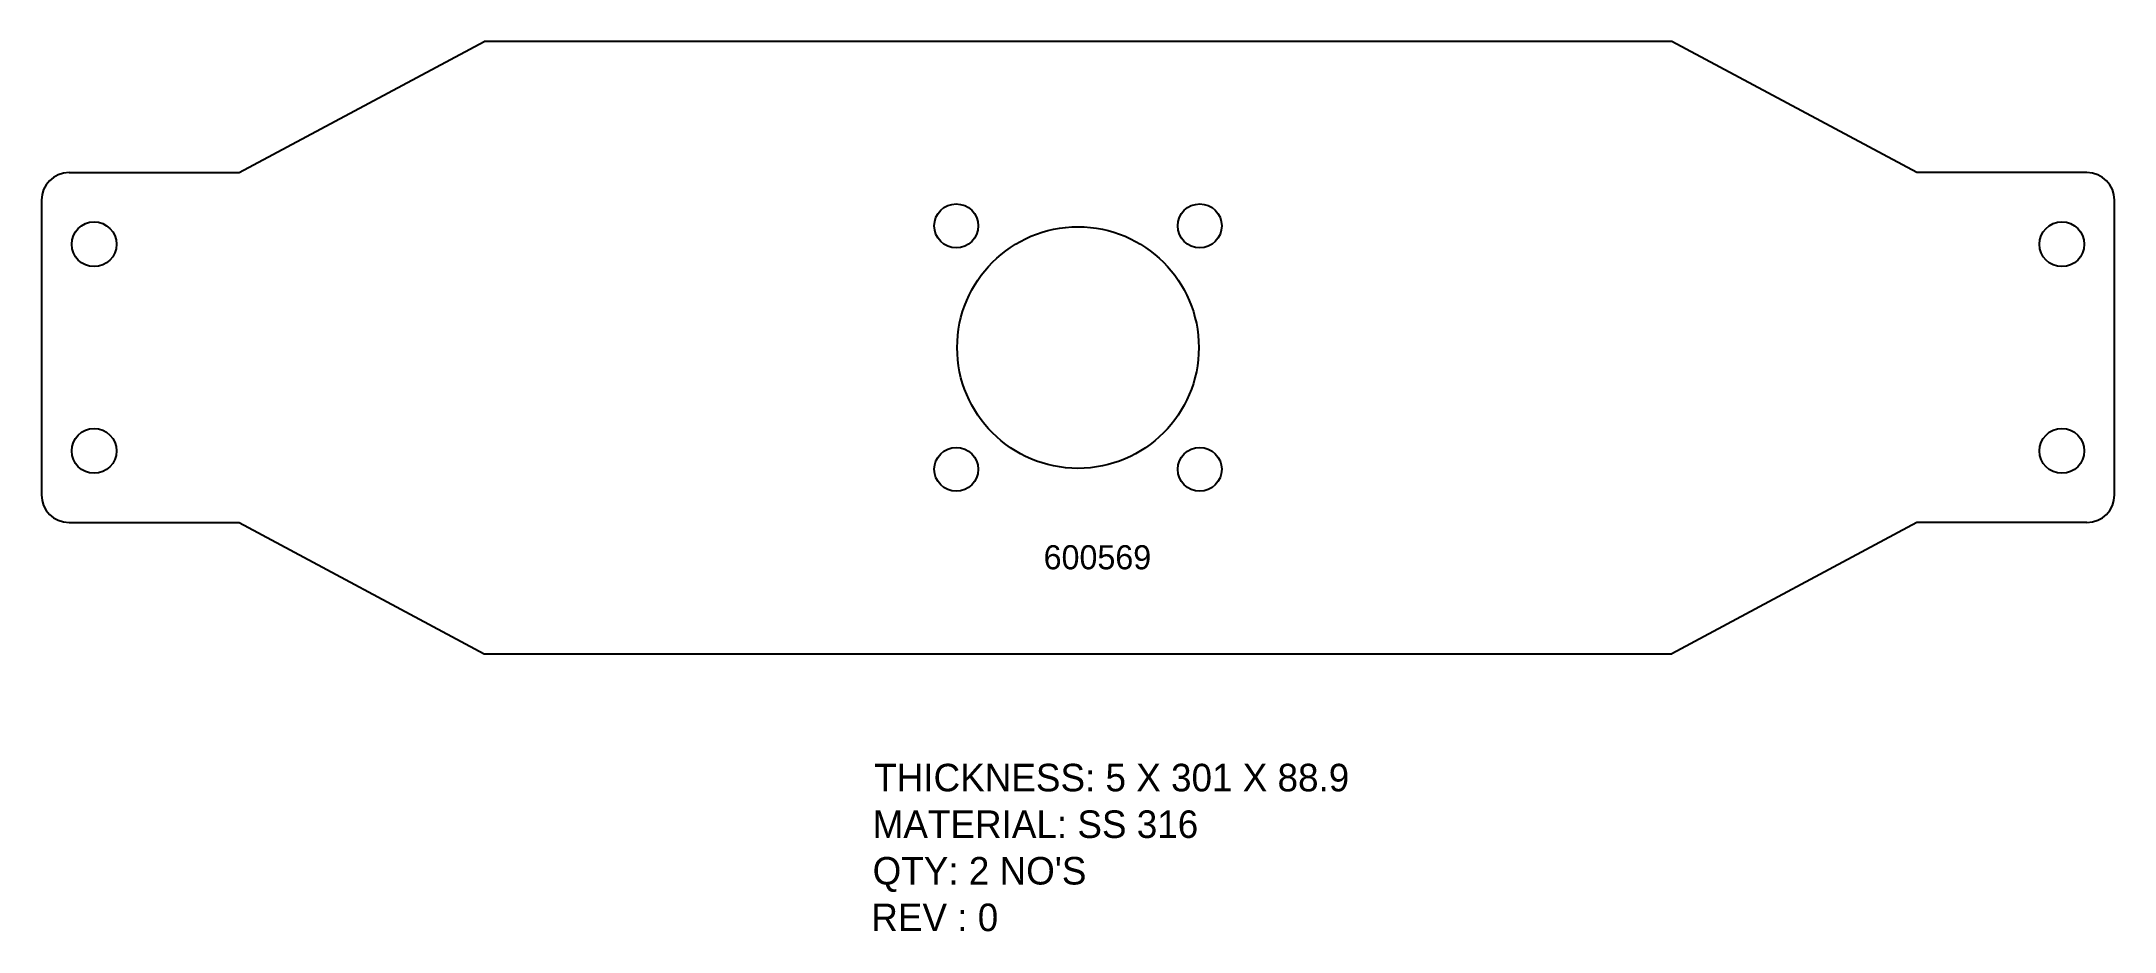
# Model space of a CAD drawing. Header units: inches. Extents: x 2185 to 2486, y 100 to 229.
import ezdxf

# ---------------------------------------------------------------- set-up
doc = ezdxf.new("R2010")
doc.units = ezdxf.units.IN
doc.header["$MEASUREMENT"] = 0
doc.layers.add('LaserCutting', color=3, linetype='Continuous')

msp = doc.modelspace()

# ---------------------------------------------------------------- linework, layer by layer
at = {"layer": 'LaserCutting'}
for p, q in [((2213.81, 209.82), (2249.41, 228.87)), ((2421.81, 228.87), (2249.41, 228.87)), ((2457.41, 209.82), (2421.81, 228.87)), ((2189.11, 209.82), (2213.81, 209.82)), ((2482.11, 209.82), (2457.41, 209.82)), ((2185.11, 205.82), (2185.11, 163.02)), ((2185.11, 205.82), (2185.11, 163.02)), ((2486.11, 163.02), (2486.11, 205.82)), ((2189.11, 159.02), (2213.81, 159.02)), ((2213.81, 159.02), (2249.41, 139.97)), ((2457.41, 159.02), (2421.81, 139.97)), ((2482.11, 159.02), (2457.41, 159.02)), ((2249.41, 139.97), (2421.81, 139.97))]:
    msp.add_line(p, q, dxfattribs=at)
for centre, radius in [((2317.93, 202.09), 3.19), ((2353.29, 202.09), 3.19), ((2192.76, 199.42), 3.25), ((2335.61, 184.42), 17.54), ((2478.46, 199.42), 3.25), ((2192.76, 169.42), 3.25), ((2478.46, 169.42), 3.25), ((2317.93, 166.74), 3.19), ((2353.29, 166.74), 3.19)]:
    msp.add_circle(centre, radius, dxfattribs=at)
for centre, start, end in [((2189.11, 205.82), 90, 180), ((2482.11, 205.82), 0, 90), ((2189.11, 163.02), 180, 270), ((2482.11, 163.02), 270, 0)]:
    msp.add_arc(centre, 4, start, end, dxfattribs=at)

# ---------------------------------------------------------------- texts
at = {"color": 7}
for s, p in [('THICKNESS: 5 X 301 X 88.9', (2306.02, 119.98)), ('MATERIAL: SS 316', (2305.8, 113.21))]:
    msp.add_text(s, height=4, dxfattribs=at).set_placement(p)
at = {"color": 0}
for s, p in [("QTY: 2 NO'S", (2305.79, 106.45)), ('REV : 0', (2305.6, 99.68))]:
    msp.add_text(s, height=4, dxfattribs=at).set_placement(p)
at = {"layer": 'LaserCutting', "insert": (2330.62, 155.72), "char_height": 3.5, "width": 37.7344, "attachment_point": 1}
msp.add_mtext('{\\fCentury Gothic|b0|i0|c0|p18;\\C1;600569}', dxfattribs=at)

doc.saveas('drawing.dxf')
